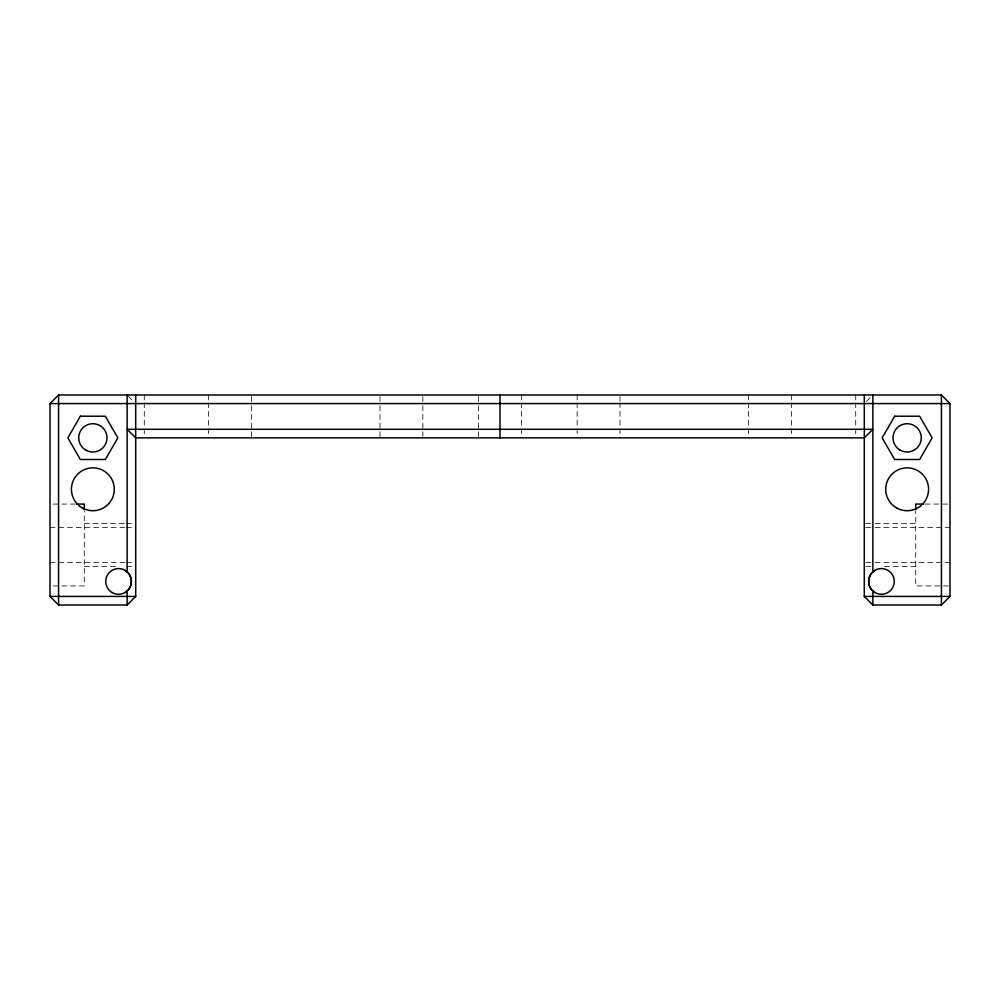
<?xml version="1.0" encoding="UTF-8"?>
<svg xmlns="http://www.w3.org/2000/svg" width="1000" height="1000" viewBox="0 0 1000 1000"><rect width="100%" height="100%" fill="white"/><g stroke="black" fill="none" stroke-linecap="round" stroke-linejoin="round"><path stroke-width="0.75" stroke-dasharray="5 3.75" d="M866.425 401.425L871.787 396.075M53.113 504.075L74.938 504.075M925.062 504.075L948.438 504.075M84.288 523.575L124.8 523.575M126.363 523.575L134.15 523.575M865.85 523.575L873.637 523.575M875.2 523.575L915.713 523.575M50 527.638L124.8 527.638M126.363 527.638L134.15 527.638M865.85 527.638L873.637 527.638M875.2 527.638L950 527.638M50 562.362L124.8 562.362M126.363 562.362L134.15 562.362M865.85 562.362L873.637 562.362M875.2 562.362L950 562.362M84.288 566.425L115.45 566.425M126.363 566.425L134.15 566.425M865.85 566.425L873.637 566.425M884.55 566.425L915.713 566.425M53.113 585.925L84.288 585.925L84.288 510.85M948.438 585.925L915.713 585.925L915.713 510.85M128.212 396.075L133.575 401.425M855.713 395L855.713 401.125M855.713 402.65L855.713 427.137M855.713 428.675L855.713 436.325M791.425 395L791.425 401.125M791.425 402.65L791.425 427.137M791.425 428.675L791.425 436.325M748.575 395L748.575 401.125M748.575 402.65L748.575 427.137M748.575 428.675L748.575 436.325M620 396.525L620 401.125M620 402.65L620 427.137M620 428.675L620 436.325M577.137 395L577.137 401.125M577.137 402.65L577.137 427.137M577.137 428.675L577.137 436.325M521.425 395L521.425 401.125M521.425 402.65L521.425 427.137M521.425 428.675L521.425 436.325M478.575 396.525L478.575 404.188M478.575 405.712L478.575 430.2M478.575 431.737L478.575 437.863M422.863 396.525L422.863 404.188M422.863 405.712L422.863 430.2M422.863 431.737L422.863 436.325M380 396.525L380 404.188M380 405.712L380 430.2M380 431.737L380 437.863M251.425 396.525L251.425 404.188M251.425 405.712L251.425 430.2M251.425 431.737L251.425 437.863M208.575 395L208.575 401.125M208.575 402.65L208.575 427.137M208.575 428.675L208.575 436.325M144.288 395L144.288 401.125M144.288 402.65L144.288 427.137M144.288 428.675L144.288 436.325"/><path stroke-width="1.5" d="M135.712 395L135.712 596.425L127.137 605L58.575 605L50 596.425L50 403.575L58.575 395L941.425 395L950 403.575L950 596.425L941.425 605L872.862 605L864.287 596.425L864.287 395M125 592.562C133.375 588.062 133.375 574.8 125 570.3M875 570.3C866.625 574.8 866.625 588.062 875 592.562A12.862 12.862 0 0 0 894.287 581.425A12.862 12.862 0 0 0 875 570.3A12.862 12.862 0 0 0 875 592.562M50 403.575L950 403.575M76.487 504.075L84.288 504.075L84.288 509.55M923.512 504.075L915.713 504.075L915.713 509.55M50 596.425L135.712 596.425M864.287 596.425L950 596.425M941.425 395L941.425 605M872.862 395L872.862 571.938M872.862 590.925L872.862 605M500 395L500 437.863M127.137 395L127.137 571.938M127.137 590.925L127.137 605M58.575 395L58.575 605M80.363 416.213L67.862 437.863L80.363 459.5L105.35 459.5L117.85 437.863L105.35 416.213L80.363 416.213M894.65 416.213L882.15 437.863L894.65 459.5L919.638 459.5L932.138 437.863L919.638 416.213L894.65 416.213M872.862 429.288L864.287 437.863L135.712 437.863L127.137 429.288L872.862 429.288M900.075 450.1A14.138 14.138 0 0 0 921.287 437.863A14.138 14.138 0 0 0 900.075 425.613A14.138 14.138 0 0 0 900.075 450.1M896.425 507.837A21.425 21.425 0 0 0 928.575 489.288A21.425 21.425 0 0 0 896.425 470.725A21.425 21.425 0 0 0 896.425 507.837M85.787 450.1A14.138 14.138 0 0 0 107 437.863A14.138 14.138 0 0 0 85.787 425.613A14.138 14.138 0 0 0 85.787 450.1M112.137 592.562A12.862 12.862 0 0 0 131.425 581.425A12.862 12.862 0 0 0 112.137 570.3A12.862 12.862 0 0 0 112.137 592.562M82.137 507.837A21.425 21.425 0 0 0 114.288 489.288A21.425 21.425 0 0 0 82.137 470.725A21.425 21.425 0 0 0 82.137 507.837"/></g></svg>
